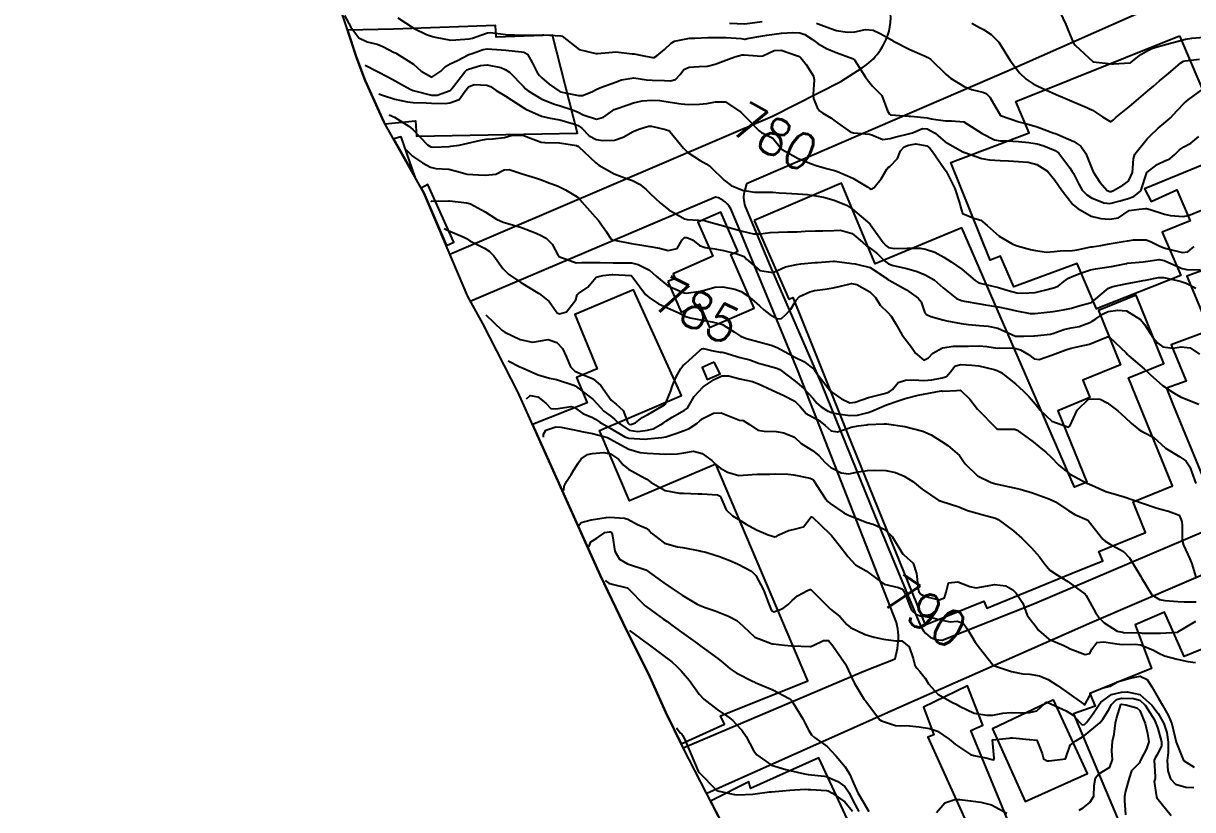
# Model space of a CAD drawing. Header units: metres. Extents: x 318500 to 325275, y 7408834 to 7428799.
# Drawn here: x 321571.7 to 321699.1, y 7422899.4 to 7422985 of the extents above; entities that cross this region are included whole.
import ezdxf
from ezdxf.enums import TextEntityAlignment as Align

# ---------------------------------------------------------------- set-up
doc = ezdxf.new("R2010")
doc.units = ezdxf.units.M
doc.header["$MEASUREMENT"] = 0
for name, color, linetype in [('Area', 45, 'Continuous'), ('Cotas', 45, 'Continuous'), ('Curvas de Nivel 1m', 11, 'Continuous'), ('Curvas de Nivel 5m', 15, 'Continuous'), ('Edificações', 30, 'Continuous'), ('Vias Primárias', 230, 'Continuous'), ('Vias Secundárias', 230, 'Continuous')]:
    doc.layers.add(name, color=color, linetype=linetype)
doc.styles.add('Style-STANDARD', font='STANDARD.shx')

msp = doc.modelspace()

# ---------------------------------------------------------------- linework, layer by layer
at = {"layer": 'Area'}
msp.add_lwpolyline([(321648.66, 7422896.22), (321643.58, 7422906.13), (321641.71, 7422909.98), (321639.8, 7422914.17), (321637.49, 7422918.79), (321634.53, 7422924.92), (321625.6, 7422944.82), (321621.76, 7422952.36), (321620.14, 7422955.3), (321615.34, 7422966.59), (321610.98, 7422974.33), (321608.96, 7422978.81), (321607.99, 7422981.31), (321606.15, 7422986.98), (321605.03, 7422989.35), (321602.5, 7422994.85), (321600.48, 7422998.41), (321597.31, 7423005.19), (321593.62, 7423011.42), (321591.14, 7423015.85), (321585.7, 7423027.34), (321575.47, 7423049.2)], dxfattribs=at)
at = {"layer": 'Curvas de Nivel 1m', "flags": 128}
for points, elevation in [([(321606.71, 7422985.91), (321607.38, 7422984.62), (321608.26, 7422983.48), (321609.15, 7422983.02), (321610.25, 7422982.78), (321610.88, 7422982.54), (321612.12, 7422981.88), (321612.24, 7422981.82), (321612.36, 7422981.76), (321614.22, 7422980.6), (321615.03, 7422979.84), (321616.2, 7422979.17), (321617.19, 7422979.82), (321617.69, 7422980.34), (321618.22, 7422980.62), (321619.02, 7422981), (321620.24, 7422981.64), (321620.33, 7422981.68), (321620.59, 7422981.77), (321621.8, 7422982.21), (321622.25, 7422982.28), (321623.8, 7422982.18), (321624.25, 7422982.13), (321625.98, 7422981.96), (321626.24, 7422981.91), (321626.61, 7422981.69), (321627.13, 7422980.78), (321627.68, 7422979.68), (321627.92, 7422979.38), (321628.2, 7422979.1), (321628.97, 7422978.43), (321630.13, 7422977.64), (321630.19, 7422977.61), (321630.23, 7422977.6), (321632.18, 7422977.17), (321632.63, 7422977.17), (321633.63, 7422977.6), (321634.19, 7422977.87), (321634.69, 7422978.08), (321636.2, 7422978.65), (321636.88, 7422978.88), (321638.21, 7422979.1), (321639.6, 7422978.91), (321640.2, 7422978.85), (321641.53, 7422978.81), (321642.2, 7422978.79), (321642.75, 7422978.92), (321643.26, 7422979.47), (321643.67, 7422980.01), (321644.22, 7422980.29), (321645.31, 7422980.36), (321646.22, 7422980.4), (321647.05, 7422980.6), (321648.23, 7422981.02), (321648.51, 7422981.13), (321649.19, 7422981.39), (321650.02, 7422981.61), (321650.24, 7422981.62), (321652.11, 7422981.48), (321652.24, 7422981.51), (321653.5, 7422982.08), (321654.25, 7422982.12), (321656.05, 7422981.5), (321656.24, 7422981.42), (321656.4, 7422981.3), (321656.97, 7422980.55), (321657.76, 7422979.28), (321657.84, 7422978.91), (321657.74, 7422977.28), (321657.78, 7422976.87), (321658.17, 7422975.87), (321658.42, 7422975.52), (321658.79, 7422975.26), (321659.66, 7422974.75), (321660.15, 7422974.38), (321661.78, 7422973.22), (321662.13, 7422973.12), (321663.89, 7422972.96), (321664.13, 7422972.89), (321665.33, 7422972.38), (321666.12, 7422972.49), (321666.62, 7422972.66), (321668.13, 7422973), (321668.56, 7422973.13), (321669.66, 7422973.59), (321670.14, 7422973.55), (321671.01, 7422973.1), (321671.62, 7422972.58), (321672.12, 7422972.14), (321674.05, 7422971.06), (321674.11, 7422971.03), (321674.15, 7422971.02), (321676.1, 7422970.32), (321676.94, 7422970.17), (321678.1, 7422970.12), (321679.02, 7422970.07), (321680.1, 7422970), (321681.15, 7422969.91), (321682.09, 7422969.67), (321683.26, 7422968.93), (321684.07, 7422967.98), (321684.79, 7422966.91), (321686.03, 7422965.32), (321686.25, 7422965.12), (321686.55, 7422964.89), (321688.02, 7422964.03), (321689.08, 7422963.79), (321690.01, 7422963.7), (321691, 7422963.85), (321692.03, 7422964.59), (321692.17, 7422964.67), (321693.23, 7422964.8), (321693.95, 7422964.87), (321694.03, 7422964.87), (321694.44, 7422964.78), (321696.02, 7422964.26), (321696.66, 7422964.12), (321698.02, 7422964), (321698.63, 7422964.13), (321700.03, 7422964.68)], 779), ([(321612.51, 7422985.66), (321614.27, 7422984.5), (321615.62, 7422983.84), (321616.27, 7422983.61), (321616.56, 7422983.53), (321618.26, 7422983.2), (321618.81, 7422983.25), (321620.26, 7422983.36), (321620.62, 7422983.42), (321621.54, 7422983.76), (321622.27, 7422984.02), (321622.57, 7422984.04), (321624.27, 7422983.84), (321626.2, 7422983.77), (321626.27, 7422983.77), (321626.34, 7422983.77), (321628.27, 7422983.81), (321628.41, 7422983.81), (321630.27, 7422983.68), (321630.39, 7422983.64), (321632.25, 7422982.2), (321634.06, 7422981.77), (321634.24, 7422981.78), (321635.89, 7422981.92), (321636.25, 7422981.93), (321638.04, 7422981.74), (321638.24, 7422981.71), (321639.1, 7422981.53), (321640.24, 7422981.31), (321640.42, 7422981.32), (321640.71, 7422981.5), (321641.54, 7422982.2), (321642.26, 7422982.89), (321642.64, 7422983.1), (321644.27, 7422983.43), (321644.3, 7422983.43), (321644.86, 7422983.45), (321646.27, 7422983.49), (321646.33, 7422983.49), (321648.27, 7422983.52), (321649.9, 7422983.38), (321650.27, 7422983.33), (321650.32, 7422983.33), (321650.55, 7422983.38), (321652.27, 7422983.7), (321652.7, 7422983.77), (321654.28, 7422983.97), (321655.54, 7422984.04), (321656.28, 7422984.01), (321656.83, 7422983.85), (321657.68, 7422983.28), (321658.26, 7422982.86), (321659.19, 7422982.32), (321660.25, 7422981.86), (321662.02, 7422981.22), (321662.24, 7422981.09), (321663.43, 7422979.2), (321663.76, 7422978.76), (321664.2, 7422978.22), (321664.72, 7422977.71), (321665.21, 7422977.17), (321665.83, 7422975.5), (321666.04, 7422975.16), (321666.16, 7422975.09), (321666.24, 7422975.08), (321668.16, 7422974.94), (321668.36, 7422974.93), (321670.15, 7422974.74), (321670.6, 7422974.65), (321672.15, 7422974.42), (321672.79, 7422974.44), (321674.15, 7422974.32), (321676.13, 7422973.03), (321677.48, 7422972.37), (321678.12, 7422972.25), (321678.88, 7422972.23), (321680.12, 7422972.16), (321681.21, 7422972.05), (321682.12, 7422971.91), (321682.87, 7422971.69), (321684.11, 7422971.18), (321684.51, 7422970.92), (321685.68, 7422969.32), (321685.95, 7422968.9), (321686.08, 7422968.68), (321686.68, 7422967.51), (321687.04, 7422966.89), (321687.53, 7422966.36), (321688.05, 7422966.04), (321689.39, 7422965.5), (321690.04, 7422965.42), (321691.16, 7422965.71), (321692.05, 7422965.98), (321692.68, 7422966.18), (321693.43, 7422966.8), (321694.08, 7422968.79), (321695.2, 7422969.67), (321696.1, 7422970.1), (321696.58, 7422970.29), (321697.13, 7422970.75), (321697.62, 7422971.25), (321698.12, 7422971.59), (321698.86, 7422972), (321699.76, 7422972.72)], 778), ([(321648.61, 7422985.07), (321650.29, 7422985.01), (321652.17, 7422985.24)], 777), ([(321658.09, 7422985.07), (321658.29, 7422985), (321659.54, 7422984.51), (321660.28, 7422984.26), (321661.43, 7422984.08), (321662.28, 7422984.14), (321663.44, 7422984.36), (321664.28, 7422984.3), (321665.03, 7422983.93), (321666.27, 7422983.24), (321666.43, 7422983.16), (321668.26, 7422982.2), (321669.86, 7422981.5), (321670.24, 7422981.33), (321670.56, 7422981.11), (321672.22, 7422979.46), (321672.7, 7422979.08), (321674.2, 7422978.16), (321674.98, 7422977.83), (321676.2, 7422977.56), (321676.59, 7422977.42), (321676.99, 7422977.02), (321678.16, 7422975), (321680.15, 7422974.33), (321681.02, 7422974.09), (321682.14, 7422973.77), (321683.96, 7422973.1), (321684.13, 7422973.03), (321684.4, 7422972.92), (321686.12, 7422972.18), (321686.9, 7422971.67), (321687.42, 7422970.88), (321688.09, 7422969.23), (321688.25, 7422968.87), (321688.95, 7422967.73), (321689.77, 7422966.84), (321690.06, 7422966.71), (321690.18, 7422966.72), (321690.44, 7422966.84), (321691.47, 7422967.42), (321692.07, 7422967.87), (321692.53, 7422968.81), (321692.64, 7422970.27), (321692.79, 7422970.81), (321694.13, 7422972.48), (321694.28, 7422972.63), (321694.45, 7422972.79), (321695.3, 7422973.63), (321696.16, 7422974.3), (321696.67, 7422974.76), (321697.38, 7422975.54), (321698.18, 7422976.37), (321698.37, 7422976.55), (321698.58, 7422976.73), (321700.2, 7422977.92)], 777), ([(321675.03, 7422985.05), (321675.85, 7422984.6), (321676.28, 7422984.36), (321677.11, 7422983.85), (321677.95, 7422983), (321678.26, 7422982.53), (321679.19, 7422980.99), (321680.22, 7422979.64), (321680.95, 7422978.97), (321681.7, 7422978.46), (321682.2, 7422978.2), (321683.07, 7422977.81), (321684.19, 7422977.3), (321685.15, 7422976.91), (321686.18, 7422976.46), (321687.28, 7422975.99), (321688.17, 7422975.6), (321689.25, 7422974.86), (321690.15, 7422974.33), (321690.46, 7422974.54), (321690.75, 7422974.84), (321692.18, 7422975.99), (321693.17, 7422976.81), (321694.2, 7422977.68), (321694.8, 7422978.19), (321695.47, 7422978.78), (321695.87, 7422979.12), (321696.22, 7422979.41), (321696.96, 7422980.03), (321697.8, 7422980.75), (321698.07, 7422980.92), (321698.24, 7422980.97), (321699.81, 7422981.15)], 776), ([(321610.45, 7422977.36), (321610.85, 7422977.23), (321612.17, 7422976.8), (321613.55, 7422976.48), (321614.17, 7422976.42), (321615.6, 7422976.4), (321616.17, 7422976.36), (321617.65, 7422976.33), (321618.17, 7422976.39), (321619.2, 7422976.76), (321619.91, 7422977.77), (321620.19, 7422978.12), (321620.82, 7422978.38), (321622.2, 7422978.32), (321622.6, 7422978.15), (321623.23, 7422977.73), (321624.18, 7422977.16), (321625.66, 7422976.21), (321626.16, 7422975.87), (321626.44, 7422975.7), (321628.15, 7422974.92), (321629.1, 7422974.7), (321630.14, 7422974.52), (321631.65, 7422974.11), (321632.13, 7422973.91), (321632.54, 7422973.61), (321633.33, 7422972.81), (321634.12, 7422972.4), (321634.84, 7422972.3), (321636.12, 7422972.33), (321637.03, 7422972.64), (321638.13, 7422973.27), (321638.76, 7422973.53), (321639.81, 7422973.84), (321640.14, 7422973.85), (321641.65, 7422973.49), (321642, 7422973.36), (321642.13, 7422973.26), (321643.63, 7422971.46), (321644.1, 7422970.97), (321645.44, 7422970.09), (321646.08, 7422969.74), (321646.55, 7422969.42), (321648.06, 7422967.97), (321648.8, 7422967.39), (321650.05, 7422966.88), (321651.35, 7422966.67), (321652.04, 7422966.66), (321653.35, 7422966.64), (321654.04, 7422966.6), (321654.8, 7422966.56), (321656.04, 7422966.48), (321657.14, 7422966.39), (321658.04, 7422966.26), (321658.88, 7422966.1), (321660.04, 7422965.8), (321661.37, 7422965.23), (321662.02, 7422964.79), (321663.92, 7422963.19), (321664, 7422963.09), (321665.37, 7422961.17), (321665.65, 7422960.85), (321665.96, 7422960.64), (321666.61, 7422960.51), (321667.96, 7422960.54), (321669.38, 7422960.54), (321669.96, 7422960.45), (321670.98, 7422960.11), (321671.96, 7422959.59), (321672.77, 7422959.07), (321673.94, 7422958.26), (321675.39, 7422957.04), (321675.7, 7422956.81), (321675.92, 7422956.73), (321677.32, 7422956.42), (321677.91, 7422956.28), (321678.96, 7422955.94), (321679.91, 7422955.69), (321680.58, 7422955.65), (321681.91, 7422955.74), (321682.93, 7422955.96), (321683.91, 7422956.23), (321684.41, 7422956.42), (321685.05, 7422956.91), (321685.54, 7422957.29), (321685.93, 7422957.47), (321686.95, 7422957.87), (321687.94, 7422958.2), (321688.49, 7422958.31), (321689.95, 7422958.52), (321690.22, 7422958.56), (321691.52, 7422958.82), (321691.87, 7422958.9), (321691.95, 7422958.91), (321693.67, 7422959.07), (321693.95, 7422959.11), (321695.42, 7422959.31), (321695.96, 7422959.21), (321697.01, 7422958.75), (321697.94, 7422958.34), (321698.45, 7422958.22), (321699.94, 7422958.2)], 781), ([(321611.55, 7422975.09), (321612.14, 7422974.84), (321613.69, 7422973.86), (321614.13, 7422973.48), (321615.73, 7422971.83), (321616.11, 7422971.59), (321616.39, 7422971.55), (321618.11, 7422971.64), (321618.26, 7422971.65), (321619.2, 7422971.78), (321620.11, 7422972), (321621.55, 7422972.32), (321622.12, 7422972.42), (321622.82, 7422972.45), (321624.12, 7422972.61), (321624.97, 7422972.86), (321626.12, 7422972.87), (321626.97, 7422972.53), (321628.11, 7422972.1), (321628.51, 7422972.06), (321630.11, 7422972.02), (321631.98, 7422971.75), (321632.11, 7422971.68), (321632.15, 7422971.66), (321632.18, 7422971.62), (321634.08, 7422969.84), (321634.41, 7422969.59), (321636.07, 7422968.64), (321637.51, 7422968.09), (321638.06, 7422967.94), (321638.83, 7422967.53), (321639.53, 7422967), (321640.04, 7422966.49), (321640.52, 7422965.99), (321641.07, 7422965.49), (321642.02, 7422964.72), (321643.71, 7422963.76), (321644, 7422963.69), (321645.87, 7422963.56), (321646, 7422963.54), (321646.39, 7422963.42), (321647.99, 7422962.97), (321648.58, 7422962.8), (321649.99, 7422962.4), (321651.23, 7422962.11), (321651.98, 7422962.1), (321653.06, 7422962.25), (321653.98, 7422962.31), (321654.97, 7422962.33), (321655.99, 7422962.35), (321656.87, 7422962.4), (321657.99, 7422962.45), (321658.79, 7422962.46), (321659.99, 7422962.49), (321660.72, 7422962.5), (321661.98, 7422962.16), (321663.11, 7422961.2), (321663.56, 7422960.79), (321663.96, 7422960.54), (321664.73, 7422959.95), (321665.52, 7422959.17), (321665.95, 7422958.84), (321666.44, 7422958.66), (321667.94, 7422958.35), (321669.06, 7422958), (321669.93, 7422957.65), (321670.92, 7422957.09), (321671.91, 7422956.25), (321673.36, 7422955.07), (321673.9, 7422954.84), (321674.18, 7422954.77), (321675.89, 7422954.49), (321676.52, 7422954.39), (321677.89, 7422954.16), (321678.95, 7422953.93), (321679.88, 7422953.71), (321681.39, 7422953.45), (321681.88, 7422953.43), (321683.24, 7422953.57), (321683.88, 7422953.67), (321684.97, 7422953.82), (321685.89, 7422954.03), (321686.55, 7422954.23), (321687.9, 7422954.58), (321688.09, 7422954.67), (321688.32, 7422954.86), (321689.91, 7422956.18), (321690.36, 7422956.39), (321691.92, 7422956.69), (321692.55, 7422956.81), (321693.69, 7422957.02), (321693.92, 7422957.06), (321695.34, 7422957.36), (321695.93, 7422957.37), (321697.71, 7422956.96), (321697.92, 7422956.89), (321698.36, 7422956.73), (321699.4, 7422956.2)], 782), ([(321613.4, 7422971.25), (321614.09, 7422970.59), (321615.18, 7422969.84), (321616.07, 7422969.39), (321616.65, 7422969.25), (321618.07, 7422969.16), (321618.91, 7422968.95), (321620.06, 7422968.61), (321621.29, 7422968.53), (321622.06, 7422968.5), (321623.18, 7422968.62), (321624.07, 7422969.08), (321624.64, 7422969.14), (321626.06, 7422968.66), (321627.5, 7422968.23), (321628.06, 7422968.04), (321629.07, 7422967.65), (321629.78, 7422967.38), (321630.05, 7422967.28), (321630.76, 7422966.91), (321632.04, 7422966.13), (321632.31, 7422965.89), (321632.53, 7422965.61), (321634.01, 7422963.96), (321634.36, 7422963.58), (321635.23, 7422962.32), (321635.71, 7422961.56), (321635.85, 7422961.45), (321635.97, 7422961.43), (321636.11, 7422961.42), (321637.97, 7422961.07), (321639.28, 7422960.84), (321639.96, 7422960.75), (321641.01, 7422960.55), (321641.96, 7422960.29), (321642.91, 7422960.52), (321643.48, 7422961.46), (321643.74, 7422961.7), (321643.97, 7422961.7), (321644.58, 7422961.45), (321645.35, 7422960.83), (321645.96, 7422960.64), (321647.02, 7422960.47), (321647.96, 7422960.31), (321649.41, 7422959.94), (321649.95, 7422959.76), (321650.21, 7422959.63), (321650.48, 7422959.37), (321651.93, 7422958.13), (321653.34, 7422957.92), (321653.93, 7422958.17), (321654.73, 7422958.52), (321655.94, 7422958.79), (321656.39, 7422958.85), (321657.95, 7422958.98), (321658.21, 7422959), (321659.95, 7422959.14), (321660.06, 7422959.13), (321661.94, 7422958.89), (321662.31, 7422958.84), (321663.94, 7422958.43), (321665.86, 7422957.16), (321665.92, 7422957.11), (321666.03, 7422957.05), (321667.9, 7422956), (321669.18, 7422955.12), (321669.49, 7422954.72), (321669.88, 7422953.63), (321670.09, 7422953.33), (321670.55, 7422953.1), (321671.87, 7422952.76), (321672.29, 7422952.65), (321673.86, 7422952.35), (321674.65, 7422952.25), (321675.86, 7422952.14), (321676.8, 7422952.07), (321677.85, 7422951.83), (321679.77, 7422950.98), (321679.84, 7422950.97), (321680.67, 7422950.97), (321681.79, 7422951), (321681.84, 7422951.01), (321683.6, 7422951.17), (321683.84, 7422951.24), (321685.05, 7422951.71), (321685.85, 7422951.87), (321686.71, 7422952.03), (321687.86, 7422952.46), (321688.12, 7422952.61), (321688.52, 7422952.86), (321689.32, 7422953.41), (321689.88, 7422953.66), (321690.92, 7422953.8), (321691.88, 7422953.73), (321693.39, 7422952.8), (321693.86, 7422952.21), (321694.78, 7422950.78), (321695.27, 7422950.2), (321695.83, 7422949.79), (321696.91, 7422949.67), (321697.83, 7422949.81), (321698.79, 7422949.69), (321699.82, 7422949)], 783), ([(321616.09, 7422965.71), (321616.18, 7422965.67), (321618.03, 7422965.7), (321618.12, 7422965.7), (321620.03, 7422965.48), (321620.42, 7422965.37), (321622.01, 7422964.53), (321623.25, 7422963.73), (321623.99, 7422963.38), (321624.47, 7422963.24), (321625.99, 7422962.79), (321627.38, 7422962.27), (321627.98, 7422962.02), (321628.65, 7422961.66), (321629.32, 7422961), (321629.95, 7422959.77), (321629.99, 7422959.68), (321630.05, 7422959.64), (321631.94, 7422958.97), (321632.56, 7422958.99), (321633.94, 7422959), (321634.54, 7422958.98), (321635.94, 7422958.96), (321636.53, 7422958.97), (321637.94, 7422958.94), (321638.69, 7422958.78), (321639.93, 7422958.16), (321640.64, 7422957.5), (321641.9, 7422956.44), (321643.68, 7422955.67), (321643.89, 7422955.65), (321645.47, 7422955.86), (321645.9, 7422955.96), (321647.03, 7422956.29), (321647.9, 7422956.34), (321649.2, 7422956.09), (321649.9, 7422955.83), (321650.61, 7422955.37), (321651.32, 7422954.79), (321651.88, 7422954.27), (321652.36, 7422953.83), (321653.01, 7422953.33), (321653.86, 7422952.84), (321654.29, 7422952.89), (321654.78, 7422953.31), (321655.3, 7422953.89), (321655.89, 7422954.9), (321656.25, 7422955.29), (321657.36, 7422955.81), (321657.9, 7422955.95), (321659.05, 7422956.1), (321659.9, 7422956.24), (321660.72, 7422956.42), (321661.91, 7422956.72), (321662.51, 7422956.61), (321663.9, 7422955.81), (321664.52, 7422955.18), (321665.04, 7422954.33), (321665.87, 7422953.55), (321666.23, 7422953.16), (321666.78, 7422952.22), (321667.39, 7422951.14), (321667.83, 7422950.56), (321668.45, 7422949.75), (321668.88, 7422949.12), (321669.81, 7422948.34), (321670.31, 7422948.6), (321670.76, 7422949.1), (321671.83, 7422949.69), (321673.02, 7422949.88), (321673.83, 7422949.87), (321674.66, 7422949.88), (321675.83, 7422949.93), (321676.66, 7422949.85), (321677.83, 7422949.66), (321679.13, 7422949.68), (321679.83, 7422949.62), (321680.33, 7422949.48), (321681.2, 7422948.96), (321681.81, 7422948.48), (321682.35, 7422948.41), (321683.82, 7422948.92), (321685.27, 7422949.46), (321685.83, 7422949.65), (321686.81, 7422949.86), (321687.83, 7422950.08), (321689.68, 7422950.84), (321689.78, 7422950.9), (321689.84, 7422950.91), (321690, 7422950.84), (321691.82, 7422949.14), (321691.97, 7422948.97), (321692.13, 7422948.82), (321693.8, 7422947.41), (321694.44, 7422946.78), (321695.77, 7422945.6), (321697.06, 7422944.75), (321697.76, 7422944.37), (321698.9, 7422943.87), (321699.75, 7422943.54)], 784), ([(321622.09, 7422953.29), (321623.84, 7422951.63), (321624.14, 7422951.41), (321625.82, 7422950.62), (321627.17, 7422950.33), (321627.82, 7422950.41), (321628.88, 7422950.6), (321629.82, 7422950.27), (321630.44, 7422949.63), (321630.86, 7422948.68), (321631.32, 7422947.62), (321631.78, 7422947.16), (321632.6, 7422946.78), (321633.77, 7422946.32), (321634.62, 7422945.58), (321635.74, 7422944), (321636.3, 7422943.55), (321637.05, 7422942.86), (321637.56, 7422941.53), (321637.71, 7422941.38), (321637.87, 7422941.36), (321638.39, 7422941.52), (321639.12, 7422942.12), (321639.72, 7422942.43), (321641.55, 7422943.48), (321641.64, 7422943.57), (321641.73, 7422943.78), (321642.22, 7422945.01), (321642.39, 7422945.47), (321642.77, 7422946.47), (321643.33, 7422947.46), (321643.54, 7422947.72), (321643.79, 7422947.95), (321645.42, 7422949.44), (321645.65, 7422949.6), (321645.81, 7422949.61), (321646.66, 7422949.42), (321647.62, 7422949.22), (321647.81, 7422949.21), (321648.02, 7422949.19), (321649.8, 7422948.66), (321650.83, 7422948.39), (321651.8, 7422948.04), (321652.33, 7422947.88), (321653.79, 7422947.49), (321654.11, 7422947.32), (321655.77, 7422946.05), (321656.7, 7422945.29), (321657.74, 7422944.16), (321658.14, 7422943.67), (321658.61, 7422943.26), (321659.31, 7422942.82), (321659.73, 7422942.65), (321660.44, 7422942.52), (321661.73, 7422942.34), (321662.57, 7422942.37), (321663.73, 7422942.65), (321664.14, 7422942.78), (321664.98, 7422943.17), (321665.74, 7422943.47), (321666.99, 7422943.91), (321667.75, 7422944.18), (321669.17, 7422944.54), (321669.76, 7422944.63), (321671.69, 7422945.01), (321671.76, 7422945.01), (321671.86, 7422944.98), (321673.36, 7422945.06), (321673.74, 7422945.08), (321673.76, 7422945.08), (321673.82, 7422945.06), (321674.82, 7422944.11), (321675.63, 7422943.03), (321675.74, 7422942.91), (321677.59, 7422941), (321677.71, 7422940.9), (321677.86, 7422940.84), (321679.71, 7422940.84), (321679.95, 7422940.73), (321681.69, 7422939.47), (321682.32, 7422938.94), (321683.07, 7422938.32), (321683.67, 7422937.79), (321684.49, 7422936.91), (321685.65, 7422935.97), (321687.55, 7422934.95), (321687.63, 7422934.92), (321687.75, 7422934.87), (321689.62, 7422934.06), (321690.73, 7422933.71), (321691.61, 7422933.48), (321693.6, 7422932.79), (321695.08, 7422932.25), (321695.59, 7422932.11), (321696.44, 7422931.9), (321697.59, 7422931.46), (321697.82, 7422930.97), (321697.89, 7422930.74), (321697.93, 7422930.38), (321697.91, 7422928.73), (321698.07, 7422928.2), (321698.77, 7422926.72), (321698.97, 7422926.18), (321699.43, 7422924.71)], 786), ([(321624.51, 7422948.27), (321625.79, 7422947.63), (321625.9, 7422947.58), (321627.78, 7422946.75), (321629.02, 7422946.4), (321629.77, 7422946.26), (321631.69, 7422945.61), (321631.76, 7422945.58), (321631.82, 7422945.54), (321633.74, 7422944.09), (321634.22, 7422943.58), (321634.95, 7422942.8), (321635.72, 7422942.24), (321636.09, 7422941.93), (321636.45, 7422941.55), (321637.7, 7422940.73), (321638.63, 7422940.58), (321639.7, 7422940.71), (321640.33, 7422940.87), (321641.39, 7422941.48), (321641.71, 7422941.71), (321642.39, 7422942.14), (321643.72, 7422942.9), (321644.04, 7422943.13), (321644.24, 7422943.44), (321644.78, 7422944.41), (321645.76, 7422945.43), (321646.95, 7422946.23), (321647.78, 7422946.65), (321648.51, 7422946.66), (321649.77, 7422946.33), (321651.12, 7422946.01), (321651.77, 7422945.79), (321652.72, 7422945.34), (321653.75, 7422944.86), (321654.54, 7422944.52), (321655.74, 7422943.88), (321656.32, 7422943.29), (321656.98, 7422942.53), (321657.72, 7422942.13), (321658.3, 7422941.85), (321659.04, 7422941.25), (321659.7, 7422940.64), (321660.38, 7422940.55), (321661.71, 7422940.97), (321661.89, 7422941.04), (321662.63, 7422941.21), (321663.58, 7422941.32), (321663.71, 7422941.33), (321665.47, 7422941.41), (321665.71, 7422941.41), (321667.71, 7422941.14), (321669.7, 7422940.61), (321670.59, 7422940.2), (321671.69, 7422939.54), (321672.39, 7422939.07), (321673.67, 7422937.95), (321674.03, 7422937.42), (321674.29, 7422937.05), (321675.64, 7422935.76), (321677.14, 7422935.01), (321677.63, 7422934.88), (321677.77, 7422934.86), (321679.62, 7422934.46), (321680.3, 7422934.29), (321681.61, 7422933.89), (321683.21, 7422933.33), (321683.6, 7422933.17), (321684.12, 7422932.91), (321685.59, 7422931.94), (321686.24, 7422931.54), (321687.58, 7422930.96), (321687.64, 7422930.93), (321687.69, 7422930.87), (321688.08, 7422930.36), (321689.29, 7422928.84), (321689.55, 7422928.63), (321690.03, 7422928.34), (321691.53, 7422927.5), (321692.18, 7422926.81), (321692.69, 7422925.99), (321693.41, 7422924.79), (321693.5, 7422924.62), (321694.61, 7422922.77), (321695.46, 7422922.29), (321696.04, 7422922.18), (321697.46, 7422922.05), (321698.15, 7422922.04), (321699.46, 7422922.02)], 787), ([(321626.52, 7422944.13), (321626.92, 7422944.5), (321627.74, 7422944.36), (321628.62, 7422943.66), (321629.18, 7422943.1), (321629.72, 7422943.04), (321631.4, 7422943.29), (321631.73, 7422943.21), (321632.67, 7422942.55), (321633.72, 7422942.11), (321634.04, 7422941.91), (321634.5, 7422941.58), (321635.7, 7422940.89), (321637.23, 7422940), (321637.68, 7422939.84), (321639.44, 7422939.75), (321639.68, 7422939.77), (321641.26, 7422939.92), (321641.69, 7422940.01), (321642.78, 7422940.38), (321643.7, 7422940.7), (321644.24, 7422940.91), (321645.08, 7422941.44), (321645.41, 7422941.74), (321645.72, 7422942.01), (321646.87, 7422942.56), (321647.72, 7422942.61), (321648.99, 7422942.11), (321649.71, 7422941.83), (321650.11, 7422941.77), (321650.81, 7422941.36), (321651.7, 7422940.73), (321652.41, 7422940.63), (321653.7, 7422940.58), (321654.56, 7422940.45), (321655.69, 7422939.96), (321656.45, 7422939.29), (321657.19, 7422938.79), (321657.67, 7422938.52), (321658.36, 7422937.95), (321659.01, 7422937.25), (321659.65, 7422936.66), (321660.8, 7422936.07), (321661.64, 7422935.98), (321662.65, 7422936.19), (321663.65, 7422936.34), (321664.45, 7422936.38), (321665.65, 7422936.34), (321666.7, 7422936.1), (321667.64, 7422935.71), (321668.59, 7422935.13), (321669.62, 7422934.3), (321671.44, 7422933.08), (321671.55, 7422933.03), (321671.6, 7422933.02), (321671.67, 7422933), (321673.59, 7422932.37), (321674.54, 7422931.99), (321675.59, 7422931.67), (321676.1, 7422931.54), (321677.58, 7422931.12), (321677.88, 7422931), (321679.56, 7422929.76), (321680.45, 7422928.97), (321681.53, 7422927.91), (321682.4, 7422926.94), (321682.86, 7422926.28), (321683.51, 7422925.48), (321684.35, 7422924.91), (321685.49, 7422924.25), (321687.36, 7422922.87), (321687.47, 7422922.73), (321688.49, 7422920.85), (321688.87, 7422920.29), (321689.43, 7422919.74), (321690.85, 7422918.83), (321691.42, 7422918.7), (321691.55, 7422918.69), (321693.42, 7422918.63), (321693.58, 7422918.62), (321695.42, 7422918.61), (321695.57, 7422918.61), (321697.42, 7422918.72), (321697.44, 7422918.72), (321697.47, 7422918.74), (321699.43, 7422919.93)], 788), ([(321628.36, 7422939.98), (321628.37, 7422940.3), (321628.64, 7422940.71), (321629.7, 7422941.09), (321630.26, 7422941.07), (321631.7, 7422940.75), (321632.74, 7422940.55), (321633.69, 7422940.38), (321635.34, 7422939.91), (321635.68, 7422939.75), (321636.01, 7422939.56), (321637.67, 7422938.64), (321638.9, 7422938.28), (321639.66, 7422938.22), (321641.01, 7422938.14), (321641.66, 7422938.11), (321642.98, 7422938.14), (321643.66, 7422938.25), (321644.69, 7422938.42), (321645.66, 7422938.19), (321646.72, 7422937.41), (321647.18, 7422936.94), (321647.64, 7422936.58), (321648.41, 7422936.16), (321649.63, 7422935.79), (321651.1, 7422935.89), (321651.64, 7422935.94), (321653.03, 7422935.94), (321653.64, 7422935.95), (321655.01, 7422935.93), (321655.64, 7422935.86), (321657.41, 7422935.5), (321657.63, 7422935.4), (321657.76, 7422935.27), (321658.08, 7422934.81), (321659.1, 7422933.25), (321659.32, 7422932.97), (321659.59, 7422932.73), (321661.09, 7422931.72), (321661.58, 7422931.47), (321661.77, 7422931.41), (321662.25, 7422931.21), (321663.57, 7422930.67), (321664.27, 7422930.48), (321665.56, 7422929.91), (321666.36, 7422929.15), (321667.52, 7422927.23), (321667.63, 7422927.14), (321668.64, 7422926.25), (321668.98, 7422925.12), (321669.16, 7422923.43), (321669.26, 7422923.11), (321669.47, 7422922.84), (321669.96, 7422922.61), (321671.46, 7422922.25), (321672.06, 7422922.47), (321672.23, 7422923.07), (321672.47, 7422924.08), (321673.49, 7422924.21), (321674.81, 7422923.71), (321675.48, 7422923.55), (321676.72, 7422923.77), (321677.48, 7422923.92), (321678.72, 7422923.75), (321679.48, 7422923.34), (321679.86, 7422922.97), (321680.56, 7422921.86), (321680.9, 7422920.96), (321681.06, 7422920.58), (321681.43, 7422920.04), (321681.91, 7422919.43), (321682.29, 7422918.94), (321683.41, 7422917.95), (321685.03, 7422917.27), (321685.39, 7422917.08), (321685.74, 7422916.89), (321687.38, 7422916.28), (321687.86, 7422916.39), (321688.1, 7422916.86), (321688.64, 7422917.61), (321689.4, 7422917.68), (321690.8, 7422917.43), (321691.4, 7422917.37), (321692.8, 7422917.4), (321693.4, 7422917.32), (321694.81, 7422916.77), (321695.39, 7422916.44), (321695.99, 7422916.14), (321697.38, 7422915.77), (321698.56, 7422915.54), (321699.37, 7422915.41)], 789), ([(321632.19, 7422930.32), (321632.48, 7422930.68), (321633.56, 7422930.97), (321635.21, 7422931.21), (321635.57, 7422931.24), (321637.18, 7422931.15), (321637.56, 7422931.03), (321638.62, 7422930.45), (321639.56, 7422930.06), (321639.86, 7422929.81), (321640.14, 7422929.5), (321641.53, 7422928.43), (321642.97, 7422928.02), (321643.53, 7422927.94), (321645.38, 7422927.57), (321645.52, 7422927.54), (321646.05, 7422927.42), (321647.19, 7422927.08), (321647.52, 7422926.97), (321648.66, 7422926.53), (321649.51, 7422926.15), (321651.04, 7422925.35), (321651.49, 7422924.89), (321652.32, 7422923.34), (321652.89, 7422921.88), (321653.08, 7422921.33), (321653.19, 7422921.08), (321653.44, 7422920.95), (321654.43, 7422921.31), (321655.02, 7422921.72), (321655.45, 7422922.17), (321656.05, 7422922.69), (321657.11, 7422923.27), (321657.36, 7422923.38), (321657.47, 7422923.38), (321657.61, 7422923.27), (321659.44, 7422921.4), (321659.63, 7422921.24), (321660.63, 7422920.42), (321661.42, 7422919.56), (321661.82, 7422919.21), (321663.41, 7422918.45), (321664.39, 7422918.19), (321665.4, 7422917.96), (321666.76, 7422917.79), (321667.4, 7422917.79), (321668.2, 7422917.13), (321668.63, 7422915.86), (321668.82, 7422915.12), (321669.03, 7422914.79), (321669.35, 7422914.45), (321669.94, 7422913.7), (321670.3, 7422913.1), (321671.32, 7422911.98), (321672.92, 7422911.06), (321673.31, 7422910.88), (321673.68, 7422910.67), (321675.29, 7422909.91), (321676.64, 7422909.66), (321677.29, 7422909.68), (321678.38, 7422909.9), (321679.29, 7422909.97), (321680.33, 7422909.93), (321681.29, 7422909.95), (321682.11, 7422910.13), (321682.97, 7422910.93), (321683.16, 7422911.08), (321683.31, 7422911.05), (321683.61, 7422910.92), (321685.3, 7422910.15), (321686.06, 7422909.66), (321686.8, 7422908.88), (321687.04, 7422908.63), (321687.28, 7422908.66), (321687.52, 7422908.87), (321688.16, 7422909.73), (321688.9, 7422910.85), (321689.08, 7422911.08), (321689.32, 7422911.29), (321690.23, 7422911.92), (321691.33, 7422912.19), (321691.92, 7422912.22), (321693.33, 7422911.93), (321694.63, 7422910.77), (321695.3, 7422909.84), (321695.92, 7422908.75), (321696.24, 7422907.78), (321696.42, 7422906.75), (321696.4, 7422905.59), (321696.29, 7422904.75), (321696.35, 7422903.61), (321696.64, 7422902.75), (321697.19, 7422902.16), (321698.31, 7422901.84), (321699.19, 7422901.79)], 791), ([(321633.31, 7422928.03), (321633.53, 7422928.56), (321634.17, 7422928.95), (321635.05, 7422929.57), (321635.55, 7422929.66), (321635.65, 7422929.65), (321635.8, 7422929.56), (321635.89, 7422929.21), (321636.14, 7422927.55), (321636.65, 7422926.68), (321637.51, 7422926.18), (321639.5, 7422925.51), (321641.48, 7422924.09), (321642.37, 7422923.47), (321643.46, 7422922.75), (321645.11, 7422921.77), (321645.44, 7422921.61), (321645.98, 7422921.42), (321647.07, 7422921.04), (321647.43, 7422920.89), (321648.5, 7422920.45), (321649.43, 7422919.98), (321650.13, 7422919.36), (321651.4, 7422918.17), (321653.26, 7422917.46), (321653.39, 7422917.44), (321654.6, 7422917.3), (321655.39, 7422917.24), (321655.45, 7422917.23), (321657.39, 7422917.15), (321657.49, 7422917.17), (321657.74, 7422917.26), (321658.85, 7422917.8), (321659.4, 7422917.8), (321659.87, 7422917.23), (321661.13, 7422915.45), (321661.29, 7422915.21), (321661.31, 7422915.16), (321661.36, 7422915.03), (321662.2, 7422913.2), (321663.31, 7422911.39), (321663.47, 7422911.19), (321664.1, 7422910.38), (321665.01, 7422909.16), (321665.17, 7422909.06), (321665.28, 7422909.01), (321666.7, 7422908.56), (321667.27, 7422908.53), (321667.85, 7422908.54), (321669.27, 7422908.42), (321670.41, 7422908.24), (321671.27, 7422907.93), (321672.54, 7422907.07), (321673.25, 7422906.47), (321674.87, 7422905.4), (321675.23, 7422905.27), (321676.55, 7422905.01), (321677.23, 7422904.86), (321677.42, 7422904.8), (321677.44, 7422905), (321677.26, 7422907), (321679.08, 7422907.17), (321679.26, 7422907.19), (321679.47, 7422907.19), (321681.26, 7422907.04), (321681.34, 7422907.03), (321682.09, 7422906.94), (321682.68, 7422905.49), (321682.81, 7422904.93), (321683.23, 7422904.71), (321683.44, 7422904.7), (321685.23, 7422904.9), (321685.72, 7422906.42), (321686.33, 7422906.88), (321687.27, 7422907.42), (321688.95, 7422908.84), (321689.29, 7422909.24), (321689.92, 7422910.21), (321690.24, 7422910.83), (321690.76, 7422911.38), (321691.32, 7422911.51), (321692.63, 7422911.49), (321693.32, 7422911.32), (321693.89, 7422910.78), (321694.91, 7422909.15), (321695.07, 7422908.76), (321695.13, 7422908.61), (321695.27, 7422908.21), (321695.69, 7422906.76), (321695.68, 7422906.33), (321695.24, 7422905.42), (321694.97, 7422905.03), (321694.89, 7422904.77), (321695, 7422902.96), (321694.97, 7422902.76), (321694.88, 7422902.45), (321695.14, 7422900.76), (321695.18, 7422900.68), (321696.72, 7422898.74)], 792), ([(321635.1, 7422924.33), (321635.48, 7422924.07), (321635.85, 7422923.93), (321637.47, 7422923.56), (321637.53, 7422923.53), (321639.44, 7422921.6), (321639.55, 7422921.51), (321640.65, 7422920.71), (321641.43, 7422920.14), (321641.82, 7422919.87), (321642.36, 7422919.47), (321643.41, 7422918.71), (321645.17, 7422917.43), (321645.39, 7422917.27), (321645.92, 7422916.89), (321647.37, 7422915.84), (321647.95, 7422915.39), (321648.71, 7422914.74), (321649.35, 7422914.28), (321651.22, 7422913.35), (321651.34, 7422913.29), (321651.44, 7422913.24), (321653.33, 7422912.44), (321655.11, 7422911.5), (321655.31, 7422911.36), (321655.38, 7422911.29), (321655.52, 7422911.07), (321656.6, 7422909.28), (321656.83, 7422908.83), (321657.27, 7422908.01), (321657.55, 7422907.55), (321657.87, 7422907.26), (321659.25, 7422906.25), (321660.24, 7422905.22), (321661.21, 7422904.05), (321661.75, 7422903.2), (321662.14, 7422902.26), (321662.62, 7422901.2), (321663.17, 7422900.24), (321663.8, 7422899.18)], 793), ([(321637.72, 7422918.91), (321638.83, 7422918.09), (321639.39, 7422917.67), (321639.61, 7422917.51), (321641.37, 7422916.23), (321642.35, 7422915.47), (321642.88, 7422914.98), (321643.35, 7422914.49), (321644.26, 7422913.44), (321645.32, 7422911.98), (321645.82, 7422911.42), (321647.29, 7422910.28), (321648.63, 7422909.38), (321648.98, 7422909.08), (321649.27, 7422908.77), (321649.96, 7422908.05), (321650.43, 7422907.36), (321651.24, 7422905.81), (321651.61, 7422905.34), (321653.21, 7422904.21), (321654.77, 7422903.74), (321655.21, 7422903.66), (321656.8, 7422903.27), (321657.2, 7422903.21), (321658.98, 7422903.02), (321659.2, 7422902.98), (321660.43, 7422902.46), (321661.19, 7422901.9), (321661.66, 7422901.21), (321662.15, 7422900.22), (321662.73, 7422899.19)], 794), ([(321686.72, 7422899.31), (321687.16, 7422899.59), (321687.87, 7422900.16), (321688.3, 7422900.85), (321688.36, 7422902.02), (321688.5, 7422902.85), (321688.8, 7422903.26), (321689.21, 7422903.51), (321690.04, 7422904.01), (321690.34, 7422904.83), (321690.27, 7422905.8), (321690.34, 7422906.83), (321690.51, 7422907.59), (321690.67, 7422908.83), (321690.79, 7422909.33), (321691.24, 7422910.82), (321691.27, 7422910.86), (321691.31, 7422910.87), (321691.8, 7422910.81), (321692.99, 7422910.48), (321693.3, 7422910.17), (321693.88, 7422908.78), (321694.17, 7422907.68), (321694.31, 7422906.77), (321694.03, 7422905.99), (321693.38, 7422904.79), (321693.34, 7422904.67), (321693.23, 7422904.46), (321692.41, 7422903.6), (321692.17, 7422902.81), (321691.77, 7422901.39), (321691.63, 7422900.81), (321691.63, 7422900.36), (321691.77, 7422898.81)], 793), ([(321671.18, 7422899.08), (321672.09, 7422900.14), (321673.17, 7422900.5), (321673.72, 7422900.5), (321675.17, 7422900.29), (321676.01, 7422900.18), (321677.16, 7422899.91), (321678.85, 7422898.98)], 793)]:
    msp.add_lwpolyline(points, dxfattribs=dict(at, elevation=elevation))
at = {"layer": 'Curvas de Nivel 5m', "flags": 128}
for points, elevation in [([(321684.32, 7422986.93), (321685.25, 7422984.92), (321685.56, 7422984.19), (321686.08, 7422982.9), (321686.27, 7422982.67), (321688.24, 7422980.87), (321690.24, 7422980.63), (321690.46, 7422980.63), (321692.24, 7422980.74), (321692.29, 7422980.76), (321692.36, 7422980.82), (321693.41, 7422981.64), (321694.26, 7422982.14), (321694.71, 7422982.34), (321696.27, 7422982.77), (321698.28, 7422983.31), (321698.97, 7422983.42), (321700.28, 7422983.54)], 775), ([(321608.94, 7422980.48), (321610.21, 7422979.84), (321611.5, 7422979.19), (321612.2, 7422978.79), (321612.78, 7422978.45), (321613.84, 7422977.86), (321614.19, 7422977.74), (321614.33, 7422977.71), (321616.18, 7422977.24), (321616.77, 7422977.23), (321618.19, 7422977.73), (321618.24, 7422977.75), (321618.28, 7422977.8), (321618.56, 7422978.16), (321619.81, 7422979.78), (321620.03, 7422979.97), (321620.21, 7422980.05), (321621.51, 7422980.47), (321622.22, 7422980.54), (321623.72, 7422980.23), (321624.21, 7422980.03), (321624.67, 7422979.72), (321626.19, 7422978.15), (321626.42, 7422977.92), (321626.69, 7422977.69), (321628.18, 7422976.79), (321629.57, 7422976.24), (321630.17, 7422976.05), (321631.51, 7422975.63), (321632.16, 7422975.36), (321632.68, 7422975.08), (321634.15, 7422974.61), (321634.9, 7422974.83), (321635.91, 7422975.56), (321636.06, 7422975.66), (321636.16, 7422975.71), (321637.54, 7422976.17), (321638.17, 7422976.38), (321639.1, 7422976.6), (321640.18, 7422976.68), (321641.04, 7422976.63), (321642.17, 7422976.47), (321643.37, 7422976.27), (321644.17, 7422976.21), (321645.36, 7422976.26), (321646.17, 7422976.3), (321647.11, 7422976.48), (321648.18, 7422976.48), (321649.86, 7422975.38), (321650.16, 7422975.09), (321651.86, 7422973.35), (321652, 7422973.23), (321652.13, 7422973.17), (321653.33, 7422972.54), (321654.11, 7422971.59), (321654.38, 7422971.32), (321656.1, 7422970.33), (321657.67, 7422969.69), (321658.08, 7422969.56), (321659.19, 7422969.25), (321660.08, 7422969.01), (321660.4, 7422968.91), (321662.06, 7422968.18), (321663.71, 7422967.2), (321663.9, 7422967.05), (321664.05, 7422967), (321664.4, 7422967.18), (321665.14, 7422968.09), (321665.75, 7422969.16), (321665.91, 7422969.34), (321666.08, 7422969.45), (321666.91, 7422970.34), (321667.26, 7422971.15), (321667.65, 7422971.6), (321668.12, 7422971.79), (321668.91, 7422971.92), (321670.12, 7422971.72), (321670.46, 7422971.45), (321670.75, 7422971.1), (321672.08, 7422969.13), (321672.12, 7422969.08), (321672.21, 7422968.94), (321673.17, 7422967.07), (321673.73, 7422965.37), (321673.8, 7422965.06), (321674.02, 7422964.32), (321675.24, 7422963.82), (321676.01, 7422963.6), (321676.69, 7422963.02), (321677.98, 7422961.87), (321679.48, 7422960.98), (321679.97, 7422960.8), (321681.41, 7422960.41), (321681.96, 7422960.29), (321683.16, 7422960.12), (321683.97, 7422960.18), (321684.64, 7422960.25), (321685.97, 7422960.31), (321686.48, 7422960.39), (321687.98, 7422960.69), (321688.13, 7422960.71), (321689.07, 7422960.85), (321689.98, 7422961.01), (321691.52, 7422961.29), (321691.99, 7422961.37), (321692.62, 7422961.45), (321693.99, 7422961.45), (321694.49, 7422961.29), (321695.51, 7422960.77), (321695.98, 7422960.6), (321696.2, 7422960.53), (321697.97, 7422960.09), (321698.55, 7422960.16), (321699.23, 7422960.72)], 780), ([(321617.54, 7422962.7), (321617.98, 7422962.48), (321619.61, 7422961.78), (321619.97, 7422961.59), (321620.36, 7422961.37), (321621.96, 7422960.55), (321622.45, 7422960.24), (321622.96, 7422959.73), (321623.93, 7422958.34), (321624.55, 7422957.71), (321625.91, 7422956.81), (321627.76, 7422955.67), (321627.89, 7422955.6), (321628.98, 7422954.75), (321629.74, 7422953.64), (321629.87, 7422953.5), (321630.11, 7422953.4), (321630.86, 7422953.63), (321631.88, 7422954.92), (321632.03, 7422955.46), (321632.18, 7422955.61), (321633.19, 7422956.31), (321633.91, 7422957.19), (321634.1, 7422957.41), (321634.82, 7422957.58), (321635.81, 7422957.68), (321635.92, 7422957.67), (321637.9, 7422957.56), (321637.92, 7422957.55), (321637.95, 7422957.54), (321638.13, 7422957.33), (321639.47, 7422955.52), (321639.7, 7422955.32), (321639.89, 7422955.18), (321640.89, 7422954.5), (321641.88, 7422954.06), (321643.17, 7422953.47), (321643.86, 7422953.12), (321644.36, 7422952.96), (321645.86, 7422952.66), (321646.73, 7422952.54), (321647.85, 7422952.24), (321649.16, 7422951.39), (321649.83, 7422950.96), (321650.47, 7422950.73), (321651.82, 7422950.35), (321653.18, 7422949.97), (321653.82, 7422949.74), (321654.6, 7422949.31), (321655.8, 7422948.64), (321656.73, 7422948.22), (321657.79, 7422947.42), (321657.86, 7422947.34), (321657.9, 7422947.27), (321658.14, 7422946.91), (321659.41, 7422945.25), (321659.57, 7422945.05), (321659.76, 7422944.87), (321660.84, 7422944.14), (321661.74, 7422943.69), (321662.31, 7422943.77), (321663.75, 7422944.29), (321665.22, 7422944.63), (321665.76, 7422944.78), (321666.03, 7422944.89), (321666.37, 7422945.15), (321667.01, 7422945.91), (321667.78, 7422946.18), (321668.69, 7422946.21), (321669.78, 7422946.15), (321670.67, 7422946.2), (321671.78, 7422946.43), (321672.26, 7422946.59), (321672.71, 7422947.07), (321673.16, 7422947.7), (321673.8, 7422947.88), (321675.02, 7422947.82), (321675.8, 7422947.74), (321677.45, 7422947.35), (321677.79, 7422947.22), (321678.22, 7422947), (321679.77, 7422945.76), (321680.66, 7422944.97), (321681.21, 7422944.41), (321681.75, 7422943.81), (321682.14, 7422943.34), (321682.44, 7422942.94), (321683.72, 7422941.7), (321685.55, 7422941.06), (321685.71, 7422941.15), (321686.51, 7422942.89), (321687.75, 7422944.13), (321688.99, 7422944.09), (321689.75, 7422943.69), (321690.93, 7422942.83), (321691.73, 7422942.09), (321692.38, 7422941.47), (321693.2, 7422940.8), (321693.51, 7422940.6), (321693.71, 7422940.52), (321694.85, 7422939.93), (321695.69, 7422939.17), (321696.13, 7422938.76), (321697.67, 7422937.81), (321698.33, 7422937.39), (321698.78, 7422936.72), (321699.42, 7422934.93)], 785), ([(321630.59, 7422934.17), (321630.61, 7422934.61), (321630.87, 7422935.12), (321631.37, 7422935.88), (321631.64, 7422936.32), (321632.13, 7422937.12), (321632.47, 7422937.6), (321633.17, 7422938.08), (321633.66, 7422938.19), (321634.93, 7422938.3), (321635.66, 7422938.13), (321636.54, 7422937.55), (321637.06, 7422936.95), (321637.64, 7422936.48), (321639.41, 7422935.51), (321639.63, 7422935.37), (321640.1, 7422935.02), (321641.61, 7422934.17), (321643.19, 7422933.87), (321643.61, 7422933.87), (321645.23, 7422933.8), (321645.61, 7422933.8), (321647.33, 7422933.68), (321647.6, 7422933.52), (321647.7, 7422933.4), (321648.25, 7422932.06), (321648.97, 7422931.38), (321649.57, 7422931.03), (321650.45, 7422930.48), (321651.56, 7422929.87), (321652.85, 7422929.33), (321653.55, 7422929.09), (321653.73, 7422929.13), (321654, 7422929.31), (321655.05, 7422929.81), (321655.56, 7422929.9), (321656.67, 7422930.18), (321657.53, 7422931.27), (321657.58, 7422931.3), (321657.6, 7422931.29), (321657.62, 7422931.27), (321659.55, 7422929.42), (321659.73, 7422929.24), (321660.73, 7422928.03), (321661.34, 7422927.22), (321661.52, 7422926.97), (321662.35, 7422926.05), (321663.5, 7422925.4), (321663.65, 7422925.33), (321663.81, 7422925.19), (321665.48, 7422923.93), (321667.03, 7422923.59), (321667.47, 7422923.41), (321667.63, 7422923.14), (321667.75, 7422922.85), (321668.45, 7422921.12), (321668.95, 7422920.63), (321669.43, 7422920.5), (321670.67, 7422920.33), (321671.43, 7422920.1), (321672.67, 7422919.83), (321673.43, 7422919.93), (321674.07, 7422919.69), (321674.53, 7422919.04), (321675.4, 7422917.63), (321675.85, 7422917.02), (321677.36, 7422915.14), (321677.61, 7422915), (321679.35, 7422914.42), (321680.58, 7422914.19), (321681.35, 7422914.14), (321682.39, 7422913.97), (321683.35, 7422913.55), (321684.34, 7422912.91), (321685.33, 7422912.23), (321687.2, 7422910.87), (321687.26, 7422910.82), (321687.31, 7422910.81), (321687.35, 7422910.87), (321688.05, 7422912.14), (321689.34, 7422912.65), (321689.5, 7422912.68), (321690.1, 7422912.83), (321690.88, 7422913.29), (321691.35, 7422913.46), (321692.25, 7422913.71), (321693.35, 7422913.93), (321694.13, 7422913.56), (321694.64, 7422912.77), (321695.32, 7422911.55), (321695.78, 7422910.76), (321696.45, 7422909.59), (321696.82, 7422908.74), (321697.26, 7422906.74), (321698.08, 7422904.73), (321699.22, 7422904)], 790), ([(321642.86, 7422908.28), (321643.26, 7422907.76), (321643.42, 7422907.61), (321643.55, 7422907.45), (321643.85, 7422906.84), (321645.2, 7422903.58), (321645.31, 7422903.43), (321647.18, 7422901.53), (321647.26, 7422901.48), (321647.51, 7422901.4), (321649.18, 7422901.04), (321649.53, 7422901.01), (321651.18, 7422901.08), (321651.42, 7422901.1), (321653, 7422901.32), (321653.18, 7422901.34), (321653.2, 7422901.34), (321655.18, 7422901.5), (321656.86, 7422901.6), (321657.18, 7422901.58), (321657.48, 7422901.56), (321659.18, 7422901.48), (321659.37, 7422901.42), (321659.76, 7422901.23), (321661.17, 7422900.25), (321662.02, 7422899.2)], 795)]:
    msp.add_lwpolyline(points, dxfattribs=dict(at, elevation=elevation))
at = {"layer": 'Edificações'}
for points in [[(321611.11, 7422974.09), (321614.42, 7422974.41), (321614.53, 7422972.74), (321632.06, 7422973.09), (321629.34, 7422983.76), (321623.2, 7422983.55), (321623.15, 7422984.81), (321612.03, 7422984.43), (321607.02, 7422984.31), (321607.99, 7422981.31), (321608.96, 7422978.81), (321610.98, 7422974.33)], [(321697.63, 7422983.69), (321703.12, 7422970.83), (321693.84, 7422967.02), (321694.56, 7422965.65), (321697.33, 7422966.91), (321698.79, 7422963.54), (321695.75, 7422962.28), (321697.79, 7422957.58), (321688.61, 7422953.95), (321686.48, 7422958.9), (321679.61, 7422956.33), (321678.16, 7422959.7), (321677.03, 7422959.23), (321672.73, 7422969.88), (321681.26, 7422973.12), (321679.83, 7422976.55)], [(321614.38, 7422968.29), (321612.87, 7422972.68), (321612.04, 7422972.45)], [(321617.79, 7422960.83), (321618.61, 7422961.22), (321615.76, 7422967.49), (321615.05, 7422967.09), (321615.34, 7422966.59)], [(321651.33, 7422963.55), (321655.09, 7422955.01), (321655.52, 7422955.18), (321657.62, 7422949.95), (321661.5, 7422940.26), (321669.94, 7422919.5), (321676.34, 7422922.1), (321676.64, 7422921.35), (321685.96, 7422925.13), (321689.28, 7422926.48), (321688.86, 7422927.5), (321693.95, 7422929.57), (321692.58, 7422932.92), (321696.89, 7422934.67), (321692.1, 7422946.44), (321695.92, 7422948), (321692.91, 7422955.42), (321688.8, 7422953.75), (321691.21, 7422947.83), (321687.11, 7422946.16), (321687.88, 7422944.27), (321684.38, 7422942.84), (321687.54, 7422935.06), (321686.21, 7422934.52), (321673.92, 7422962.77), (321664.49, 7422958.86), (321660.82, 7422967.65)], [(321641.91, 7422956.91), (321643.36, 7422953.57), (321645.37, 7422954.44), (321646.46, 7422951.92), (321651.31, 7422954.03), (321648.78, 7422959.88), (321649.55, 7422960.21), (321647.7, 7422964.46), (321645.17, 7422963.37), (321646.82, 7422959.68), (321642.5, 7422957.74), (321642.72, 7422957.25)], [(321643.38, 7422906.54), (321648.08, 7422908.7), (321647.65, 7422909.62), (321657.15, 7422913.43), (321647.14, 7422937.02), (321637.72, 7422933.02), (321634.47, 7422940.7), (321643.41, 7422944.5), (321638.16, 7422956), (321631.79, 7422953.33), (321634.22, 7422947.39), (321631.97, 7422946.48), (321633.13, 7422943.7), (321627.16, 7422941.36), (321634.53, 7422924.92), (321637.49, 7422918.79), (321639.8, 7422914.17), (321641.71, 7422909.98)], [(321646.97, 7422948.12), (321645.64, 7422947.55), (321646.19, 7422946.25), (321647.6, 7422946.85)], [(321683.93, 7422911.36), (321677.26, 7422908.17), (321680.82, 7422900.27), (321687.62, 7422903.33)]]:
    msp.add_lwpolyline(points, close=True, dxfattribs=at)
for points in [[(321706.15, 7422960.29), (321698.42, 7422957.51), (321700.89, 7422951.59), (321696.74, 7422950.04), (321698.36, 7422946.07), (321696.22, 7422945.29), (321696.95, 7422943.44), (321700.42, 7422934.99)], [(321704.03, 7422918.48), (321698.15, 7422916.06), (321696.01, 7422920.91), (321692.82, 7422919.5), (321694.59, 7422914.75), (321687.88, 7422912.04), (321688.44, 7422910.64), (321686.1, 7422909.81), (321693.19, 7422893)], [(321682.92, 7422888.53), (321674.9, 7422908.01), (321676.21, 7422908.57), (321674.53, 7422912.86), (321669.77, 7422910.53), (321670.89, 7422907.55), (321670.24, 7422907.27), (321679.28, 7422887.3)], [(321665.56, 7422889.54), (321658.36, 7422905.03), (321650.9, 7422901.67), (321650.72, 7422902.42), (321646.57, 7422900.29), (321648.66, 7422896.22)]]:
    msp.add_lwpolyline(points, dxfattribs=at)
at = {"layer": 'Vias Primárias'}
for points in [[(323715.64, 7420145.55, 0), (323709.04, 7420132.94)], [(323831.09, 7420001.79, 0), (323833.84, 7420008.44, 0.220888)], [(321671.78, 7422917.85), (321681.85, 7422921.85), (321708.86, 7422933.37), (321731.5, 7422943.14), (321736.91, 7422946.06), (321740.02, 7422948.24, 0.346045), (321742.41, 7422956.12), (321740.33, 7422962.16), (321733.48, 7422975.23), (321727.67, 7422986.36), (321724.14, 7422991.23), (321721.85, 7422993.72, 0.265458), (321716.96, 7422995.29), (321710.31, 7422993.52), (321701.8, 7422989.99), (321678.84, 7422979.81), (321650.49, 7422967.57)], [(321618.18, 7422959.91), (321653.31, 7422974.95), (321660.76, 7422978.73), (321663.07, 7422980.2, 0.185881), (321666, 7422984.18, 0.191493), (321665.58, 7422987.95, 0.14936), (321664.85, 7422988.68), (321654.15, 7422988.58), (321634.56, 7422987.74), (321606.15, 7422986.98)], [(321676.21, 7422839.31), (321694.26, 7422850.85), (321720.96, 7422867.93), (321730.86, 7422874.5), (321744.12, 7422884.64), (321752.39, 7422891.41), (321755.3, 7422894.33, 0.175174), (321758.31, 7422900.76, 0.057087), (321758.1, 7422909.69), (321757.27, 7422917.69), (321756.55, 7422921.01), (321755.1, 7422924.95), (321753.32, 7422928.71, 0.094806), (321746.36, 7422938.27, 0.064893), (321742.31, 7422941.17, 0.209507), (321739.72, 7422941.38), (321729.33, 7422937.33), (321707.93, 7422928.29), (321688.08, 7422919.77), (321667.62, 7422910.73), (321646.14, 7422901.13)]]:
    msp.add_lwpolyline(points, format="xyb", dxfattribs=at)
for points in [[(321647.12, 7422966.12), (321620.37, 7422954.74)], [(321643.58, 7422906.13), (321663.25, 7422914.46), (321666.67, 7422915.82)]]:
    msp.add_lwpolyline(points, dxfattribs=at)
at = {"layer": 'Vias Secundárias'}
for points in [[(321650.49, 7422967.57), (321650.28, 7422966.88, 0.167438), (321650.35, 7422965.11), (321653.07, 7422958.59), (321658.65, 7422945.74), (321664.5, 7422931.33), (321669.25, 7422919.84), (321669.59, 7422919.16, 0.289993), (321671.78, 7422917.85, 9.830498)], [(321666.67, 7422915.82), (321666.91, 7422916.95, 0.12377), (321666.8, 7422919.77), (321656.06, 7422947.21), (321649.76, 7422962.52), (321648.89, 7422964.58, 0.232669), (321647.12, 7422966.12, -7.717878)]]:
    msp.add_lwpolyline(points, format="xyb", dxfattribs=at)

# ---------------------------------------------------------------- texts
at = {"layer": 'Cotas', "style": 'Style-STANDARD'}
for s, rotation, p in [('780', 331.0243, (321653.58, 7422972.68, 780)), ('785', 333.2505, (321645.1, 7422953.79, 785)), ('790', 325.5694, (321669.94, 7422920.98, 790))]:
    msp.add_text(s, height=4, rotation=rotation, dxfattribs=at).set_placement(p, align=Align.MIDDLE_CENTER)

doc.saveas('drawing.dxf')
